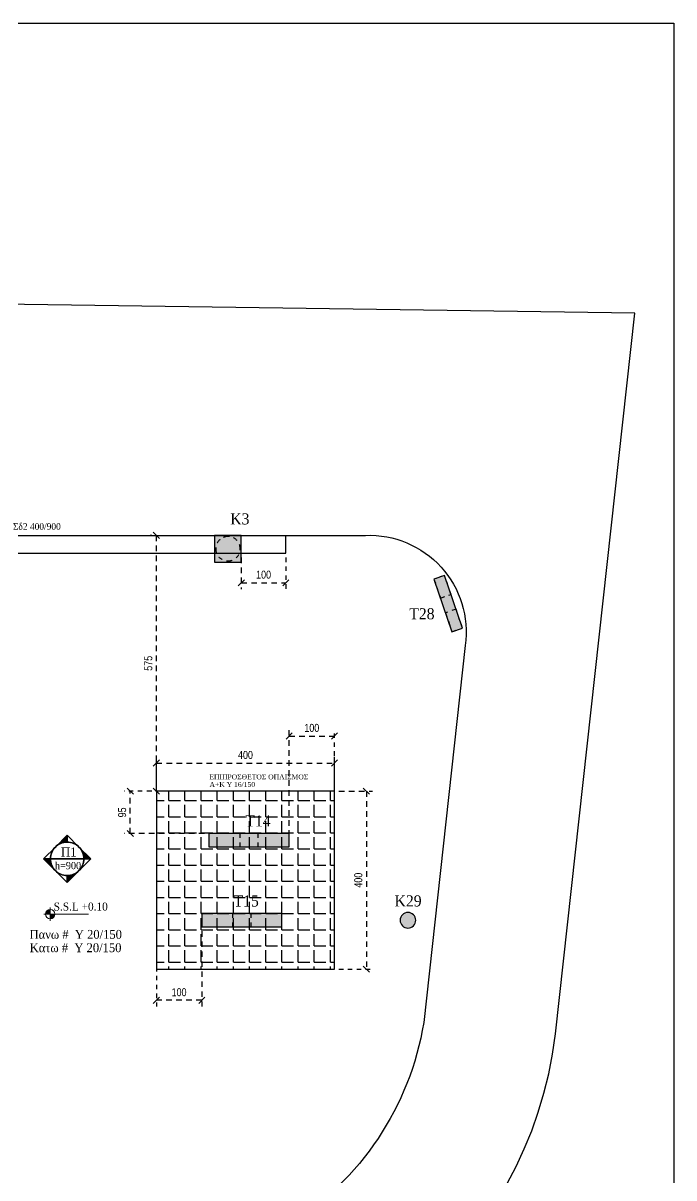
# Model space of a CAD drawing. Header units: millimetres. Extents: x -2171 to 1563, y -1758 to -1505.
# Drawn here: x -1455.5 to -1440.88, y -1670.72 to -1644.76 of the extents above; entities that cross this region are included whole.
import ezdxf

# ---------------------------------------------------------------- set-up
doc = ezdxf.new("R2010")
doc.units = ezdxf.units.MM
doc.header["$PDMODE"] = 32
for name, pattern in [('DASHED2', [0.375, 0.25, -0.125]), ('DOT', [0.025, 0, -0.025]), ('HIDDEN', [0.375, 0.25, -0.125]), ('HIDDEN2', [0.1875, 0.125, -0.0625])]:
    doc.linetypes.add(name, pattern=pattern)
doc.layers.get('Defpoints').update_dxf_attribs({"color": 6})
for name, color, linetype in [('-S_TEXT', 3, 'Continuous'), ('Col_Det_Fill', 7, 'Continuous'), ('Fill_Col', 7, 'Continuous'), ('Geo_Col', 7, 'Continuous'), ('Geo_Lines', 7, 'Continuous'), ('Text_Beam', 7, 'Continuous'), ('Text_Beam_3', 7, 'Continuous'), ('Text_Col', 7, 'Continuous'), ('Text_Col_-1', 7, 'Continuous'), ('Text_Reinf_Slab', 7, 'Continuous'), ('Text_Reinf_Slab_Foundation', 7, 'Continuous'), ('Text_Slab', 7, 'Continuous')]:
    doc.layers.add(name, color=color, linetype=linetype)
doc.layers.add('LEVEL PROPOSAL', color=242, linetype='Continuous', lineweight=0)
doc.styles.add('1-100', font='arial.ttf', dxfattribs={"width": 0.8})
doc.styles.add('S1TmsNwRmn1088_b_934_161', font='times.ttf', dxfattribs={"width": 0.933629, "height": 0.10875})
doc.styles.add('S1TmsNwRmn11_b_934_161', font='times.ttf', dxfattribs={"width": 0.933629, "height": 0.001087})
doc.styles.add('S1TmsNwRmn1359_b_934_161', font='times.ttf', dxfattribs={"width": 0.933629, "height": 0.135937})
doc.dimstyles.new('Copy of 1-100', dxfattribs={"dimtxt": 0.18, "dimasz": 0.14, "dimexe": 0.14, "dimexo": 0.1, "dimgap": 0.09, "dimtad": 1, "dimdec": 0, "dimlfac": 100, "dimrnd": 5, "dimzin": 5, "dimdsep": 46, "dimtxsty": '1-100', "dimblk": 'OBLIQUE', "dimcen": 0.09, "dimclrd": 1, "dimclre": 1, "dimclrt": 2, "dimadec": 0, "dimazin": 0, "dimtfac": 1, "dimtdec": 0, "dimtix": 1, "dimtmove": 2, "dimatfit": 3, "dimfxl": 5, "dimfxlon": 1, "dimtolj": 1, "dimtzin": 5, "dimarcsym": 0})

# ---------------------------------------------------------------- blocks, each defined once
blk = doc.blocks.new('Label_Υπόγειο 1-RC_XSN2633_3240')
at = {"layer": 'Text_Slab'}
for points in [[(-0.177, 0.177, -0.198912), (0, 0.25), (0, 0.354)], [(0.177, 0.177, -0.198912), (0.25, 0), (0.354, 0)], [(-0.177, -0.177, -0.198912), (-0.25, 0), (-0.354, 0)], [(0.177, -0.177, -0.198912), (0, -0.25), (0, -0.354)]]:
    blk.add_hatch(color=174, dxfattribs=at).paths.add_polyline_path(points)
at = {"layer": 'Text_Slab', "color": 174}
for points in [[(-0.177, 0.177, -0.198912), (0, 0.25), (0, 0.354)], [(0, 0.25, -0.198912), (0.177, 0.177), (0, 0.354)], [(-0.25, 0, -0.198912), (-0.177, 0.177), (-0.354, 0)], [(-0.25, 0, 0.414214), (0, -0.25, 0.414214), (0.25, 0, 0.414214), (0, 0.25, 0.414214)], [(0.177, 0.177, -0.198912), (0.25, 0), (0.354, 0)], [(-0.177, -0.177, -0.198912), (-0.25, 0), (-0.354, 0)], [(0.25, 0, -0.198912), (0.177, -0.177), (0.354, 0)], [(0, -0.25, -0.198912), (-0.177, -0.177), (0, -0.354)], [(0.177, -0.177, -0.198912), (0, -0.25), (0, -0.354)]]:
    blk.add_lwpolyline(points, format="xyb", close=True, dxfattribs=at)
blk.add_lwpolyline([(0.25, 0), (-0.25, 0)], close=True, dxfattribs=at)
blk = doc.blocks.new('Level Proposal')
at = {"layer": 'LEVEL PROPOSAL'}
for points in [[(0, 0.15, 0.414214), (-0.15, 0), (0, 0)], [(0.15, 0), (0, 0), (0, -0.15, 0.414214)]]:
    blk.add_hatch(color=256, dxfattribs=at).paths.add_polyline_path(points)
for p, q in [((-0.21, 0), (1.23, 0)), ((0, 0.21), (0, -0.21))]:
    blk.add_line(p, q, dxfattribs=at)
blk.add_circle((0, 0), 0.15, dxfattribs=at)
blk = doc.blocks.new('_Oblique')
at = {"color": 0, "linetype": 'ByBlock', "lineweight": -2}
blk.add_line((-0.5, -0.5), (0.5, 0.5), dxfattribs=at)
blk = doc.blocks.new('*D2151')
at = {"layer": 'Col_Det_Fill', "color": 1, "linetype": 'HIDDEN', "lineweight": -2, "ltscale": 0.5, "transparency": 16777216}
blk.add_line((-1452.505, -1661.931), (-1452.505, -1661.259), dxfattribs=at)
at = {"layer": 'Col_Det_Fill', "color": 1, "linetype": 'HIDDEN2', "lineweight": -2, "ltscale": 0.5, "transparency": 16777216}
blk.add_line((-1448.505, -1661.931), (-1448.505, -1661.259), dxfattribs=at)
at = {"layer": 'Col_Det_Fill', "color": 1, "linetype": 'DASHED2', "lineweight": -2, "ltscale": 0.5, "transparency": 16777216}
blk.add_line((-1452.505, -1661.399), (-1448.505, -1661.399), dxfattribs=at)
at = {"layer": 'Defpoints', "color": 0, "ltscale": 0.5, "transparency": 16777216}
for p in [(-1448.505, -1661.399), (-1452.505, -1662.031), (-1448.505, -1662.031)]:
    blk.add_point(p, dxfattribs=at)
at = {"layer": 'Col_Det_Fill', "color": 1, "lineweight": -2, "ltscale": 0.5, "transparency": 16777216, "xscale": 0.14, "yscale": 0.14, "zscale": 0.14, "rotation": 180}
blk.add_blockref('_Oblique', (-1452.505, -1661.399), dxfattribs=at)
at = {"layer": 'Col_Det_Fill', "color": 1, "lineweight": -2, "ltscale": 0.5, "transparency": 16777216, "xscale": 0.14, "yscale": 0.14, "zscale": 0.14}
blk.add_blockref('_Oblique', (-1448.505, -1661.399), dxfattribs=at)
at = {"layer": 'Col_Det_Fill', "color": 2, "ltscale": 0.5, "transparency": 16777216, "insert": (-1450.505, -1661.217), "char_height": 0.18, "attachment_point": 5, "style": '1-100'}
blk.add_mtext('\\A1;400', dxfattribs=at)
blk = doc.blocks.new('*D2152')
at = {"layer": 'Col_Det_Fill', "color": 1, "linetype": 'HIDDEN', "lineweight": -2, "ltscale": 0.5, "transparency": 16777216}
blk.add_line((-1448.405, -1662.031), (-1447.648, -1662.031), dxfattribs=at)
at = {"layer": 'Col_Det_Fill', "color": 1, "linetype": 'DASHED2', "lineweight": -2, "ltscale": 0.5, "transparency": 16777216}
blk.add_line((-1447.788, -1662.031), (-1447.788, -1666.031), dxfattribs=at)
at = {"layer": 'Col_Det_Fill', "color": 1, "linetype": 'HIDDEN2', "lineweight": -2, "ltscale": 0.5, "transparency": 16777216}
blk.add_line((-1448.405, -1666.031), (-1447.648, -1666.031), dxfattribs=at)
at = {"layer": 'Defpoints', "color": 0, "ltscale": 0.5, "transparency": 16777216}
for p in [(-1448.505, -1662.031), (-1448.505, -1666.031), (-1447.788, -1666.031)]:
    blk.add_point(p, dxfattribs=at)
at = {"layer": 'Col_Det_Fill', "color": 1, "lineweight": -2, "ltscale": 0.5, "transparency": 16777216, "xscale": 0.14, "yscale": 0.14, "zscale": 0.14}
for p, rotation in [((-1447.788, -1662.031), 90), ((-1447.788, -1666.031), 270)]:
    blk.add_blockref('_Oblique', p, dxfattribs=dict(at, rotation=rotation))
at = {"layer": 'Col_Det_Fill', "color": 2, "ltscale": 0.5, "transparency": 16777216, "insert": (-1447.97, -1664.031), "char_height": 0.18, "attachment_point": 5, "rotation": 90, "style": '1-100'}
blk.add_mtext('\\A1;400', dxfattribs=at)
blk = doc.blocks.new('*D2153')
at = {"layer": 'Col_Det_Fill', "color": 1, "linetype": 'HIDDEN2', "lineweight": -2, "ltscale": 0.5, "transparency": 16777216}
blk.add_line((-1452.605, -1656.279), (-1452.645, -1656.279), dxfattribs=at)
at = {"layer": 'Col_Det_Fill', "color": 1, "linetype": 'DASHED2', "lineweight": -2, "ltscale": 0.5, "transparency": 16777216}
blk.add_line((-1452.505, -1662.031), (-1452.505, -1656.279), dxfattribs=at)
at = {"layer": 'Col_Det_Fill', "color": 1, "linetype": 'HIDDEN', "lineweight": -2, "ltscale": 0.5, "transparency": 16777216}
blk.add_line((-1452.605, -1662.031), (-1452.645, -1662.031), dxfattribs=at)
at = {"layer": 'Defpoints', "color": 0, "ltscale": 0.5, "transparency": 16777216}
for p in [(-1452.505, -1656.279), (-1452.505, -1656.279), (-1452.505, -1662.031)]:
    blk.add_point(p, dxfattribs=at)
at = {"layer": 'Col_Det_Fill', "color": 1, "lineweight": -2, "ltscale": 0.5, "transparency": 16777216, "xscale": 0.14, "yscale": 0.14, "zscale": 0.14}
for p, rotation in [((-1452.505, -1656.279), 90), ((-1452.505, -1662.031), 270)]:
    blk.add_blockref('_Oblique', p, dxfattribs=dict(at, rotation=rotation))
at = {"layer": 'Col_Det_Fill', "color": 2, "ltscale": 0.5, "transparency": 16777216, "insert": (-1452.687, -1659.155), "char_height": 0.18, "attachment_point": 5, "rotation": 90, "style": '1-100'}
blk.add_mtext('\\A1;575', dxfattribs=at)
blk = doc.blocks.new('*D2154')
at = {"layer": 'Col_Det_Fill', "color": 1, "linetype": 'HIDDEN2', "lineweight": -2, "ltscale": 0.5, "transparency": 16777216}
blk.add_line((-1452.505, -1665.181), (-1452.505, -1666.872), dxfattribs=at)
at = {"layer": 'Col_Det_Fill', "color": 1, "linetype": 'HIDDEN', "lineweight": -2, "ltscale": 0.5, "transparency": 16777216}
blk.add_line((-1451.486, -1665.181), (-1451.486, -1666.872), dxfattribs=at)
at = {"layer": 'Col_Det_Fill', "color": 1, "linetype": 'DASHED2', "lineweight": -2, "ltscale": 0.5, "transparency": 16777216}
blk.add_line((-1451.486, -1666.732), (-1452.505, -1666.732), dxfattribs=at)
at = {"layer": 'Defpoints', "color": 0, "ltscale": 0.5, "transparency": 16777216}
for p in [(-1452.505, -1665.081), (-1451.486, -1665.081), (-1452.505, -1666.732)]:
    blk.add_point(p, dxfattribs=at)
at = {"layer": 'Col_Det_Fill', "color": 1, "lineweight": -2, "ltscale": 0.5, "transparency": 16777216, "xscale": 0.14, "yscale": 0.14, "zscale": 0.14, "rotation": 180}
blk.add_blockref('_Oblique', (-1452.505, -1666.732), dxfattribs=at)
at = {"layer": 'Col_Det_Fill', "color": 1, "lineweight": -2, "ltscale": 0.5, "transparency": 16777216, "xscale": 0.14, "yscale": 0.14, "zscale": 0.14}
blk.add_blockref('_Oblique', (-1451.486, -1666.732), dxfattribs=at)
at = {"layer": 'Col_Det_Fill', "color": 2, "ltscale": 0.5, "transparency": 16777216, "insert": (-1451.996, -1666.551), "char_height": 0.18, "attachment_point": 5, "style": '1-100'}
blk.add_mtext('\\A1;100', dxfattribs=at)
blk = doc.blocks.new('*D2155')
at = {"layer": 'Col_Det_Fill', "color": 1, "linetype": 'HIDDEN', "lineweight": -2, "ltscale": 0.5, "transparency": 16777216}
blk.add_line((-1449.524, -1663.032), (-1449.524, -1660.65), dxfattribs=at)
at = {"layer": 'Col_Det_Fill', "color": 1, "linetype": 'DASHED2', "lineweight": -2, "ltscale": 0.5, "transparency": 16777216}
blk.add_line((-1449.524, -1660.79), (-1448.505, -1660.79), dxfattribs=at)
at = {"layer": 'Col_Det_Fill', "color": 1, "linetype": 'HIDDEN2', "lineweight": -2, "ltscale": 0.5, "transparency": 16777216}
blk.add_line((-1448.505, -1663.032), (-1448.505, -1660.65), dxfattribs=at)
at = {"layer": 'Defpoints', "color": 0, "ltscale": 0.5, "transparency": 16777216}
for p in [(-1448.505, -1660.79), (-1449.524, -1663.132), (-1448.505, -1663.132)]:
    blk.add_point(p, dxfattribs=at)
at = {"layer": 'Col_Det_Fill', "color": 1, "lineweight": -2, "ltscale": 0.5, "transparency": 16777216, "xscale": 0.14, "yscale": 0.14, "zscale": 0.14, "rotation": 180}
blk.add_blockref('_Oblique', (-1449.524, -1660.79), dxfattribs=at)
at = {"layer": 'Col_Det_Fill', "color": 1, "lineweight": -2, "ltscale": 0.5, "transparency": 16777216, "xscale": 0.14, "yscale": 0.14, "zscale": 0.14}
blk.add_blockref('_Oblique', (-1448.505, -1660.79), dxfattribs=at)
at = {"layer": 'Col_Det_Fill', "color": 2, "ltscale": 0.5, "transparency": 16777216, "insert": (-1449.015, -1660.608), "char_height": 0.18, "attachment_point": 5, "style": '1-100'}
blk.add_mtext('\\A1;100', dxfattribs=at)
blk = doc.blocks.new('*D2156')
at = {"layer": 'Col_Det_Fill', "color": 1, "linetype": 'HIDDEN2', "lineweight": -2, "ltscale": 0.5, "transparency": 16777216}
blk.add_line((-1451.424, -1662.031), (-1453.233, -1662.031), dxfattribs=at)
at = {"layer": 'Col_Det_Fill', "color": 1, "linetype": 'DASHED2', "lineweight": -2, "ltscale": 0.5, "transparency": 16777216}
blk.add_line((-1453.093, -1662.982), (-1453.093, -1662.031), dxfattribs=at)
at = {"layer": 'Col_Det_Fill', "color": 1, "linetype": 'HIDDEN', "lineweight": -2, "ltscale": 0.5, "transparency": 16777216}
blk.add_line((-1451.424, -1662.982), (-1453.233, -1662.982), dxfattribs=at)
at = {"layer": 'Defpoints', "color": 0, "ltscale": 0.5, "transparency": 16777216}
for p in [(-1453.093, -1662.031), (-1451.324, -1662.031), (-1451.324, -1662.982)]:
    blk.add_point(p, dxfattribs=at)
at = {"layer": 'Col_Det_Fill', "color": 1, "lineweight": -2, "ltscale": 0.5, "transparency": 16777216, "xscale": 0.14, "yscale": 0.14, "zscale": 0.14}
for p, rotation in [((-1453.093, -1662.031), 90), ((-1453.093, -1662.982), 270)]:
    blk.add_blockref('_Oblique', p, dxfattribs=dict(at, rotation=rotation))
at = {"layer": 'Col_Det_Fill', "color": 2, "ltscale": 0.5, "transparency": 16777216, "insert": (-1453.275, -1662.507), "char_height": 0.18, "attachment_point": 5, "rotation": 90, "style": '1-100'}
blk.add_mtext('\\A1;95', dxfattribs=at)
blk = doc.blocks.new('*D2158')
at = {"layer": 'Col_Det_Fill', "color": 1, "linetype": 'HIDDEN', "lineweight": -2, "ltscale": 0.5, "transparency": 16777216}
blk.add_line((-1450.598, -1656.779), (-1450.598, -1657.485), dxfattribs=at)
at = {"layer": 'Col_Det_Fill', "color": 1, "linetype": 'HIDDEN2', "lineweight": -2, "ltscale": 0.5, "transparency": 16777216}
blk.add_line((-1449.598, -1656.779), (-1449.598, -1657.485), dxfattribs=at)
at = {"layer": 'Col_Det_Fill', "color": 1, "linetype": 'DASHED2', "lineweight": -2, "ltscale": 0.5, "transparency": 16777216}
blk.add_line((-1450.598, -1657.345), (-1449.598, -1657.345), dxfattribs=at)
at = {"layer": 'Defpoints', "color": 0, "ltscale": 0.5, "transparency": 16777216}
for p in [(-1450.598, -1656.679), (-1449.598, -1656.679), (-1449.598, -1657.345)]:
    blk.add_point(p, dxfattribs=at)
at = {"layer": 'Col_Det_Fill', "color": 1, "lineweight": -2, "ltscale": 0.5, "transparency": 16777216, "xscale": 0.14, "yscale": 0.14, "zscale": 0.14, "rotation": 180}
blk.add_blockref('_Oblique', (-1450.598, -1657.345), dxfattribs=at)
at = {"layer": 'Col_Det_Fill', "color": 1, "lineweight": -2, "ltscale": 0.5, "transparency": 16777216, "xscale": 0.14, "yscale": 0.14, "zscale": 0.14}
blk.add_blockref('_Oblique', (-1449.598, -1657.345), dxfattribs=at)
at = {"layer": 'Col_Det_Fill', "color": 2, "ltscale": 0.5, "transparency": 16777216, "insert": (-1450.098, -1657.163), "char_height": 0.18, "attachment_point": 5, "style": '1-100'}
blk.add_mtext('\\A1;100', dxfattribs=at)

msp = doc.modelspace()

# ---------------------------------------------------------------- hatches: boundary and pattern name
at = {"layer": 'Fill_Col', "ltscale": 0.5, "transparency": 33554572}
h = msp.add_hatch(color=252, dxfattribs=at)
h.dxf.hatch_style = 1
h.paths.add_polyline_path([(-1451.1979, -1656.88), (-1450.5979, -1656.88), (-1450.5979, -1656.28), (-1451.1979, -1656.28)])
h = msp.add_hatch(color=252, dxfattribs=at)
h.dxf.hatch_style = 1
h.paths.add_polyline_path([(-1445.6293, -1658.3643), (-1446.0335, -1657.1815), (-1446.2701, -1657.2623), (-1445.8658, -1658.4451)])
h = msp.add_hatch(color=252, dxfattribs=at)
h.dxf.hatch_style = 1
h.paths.add_polyline_path([(-1451.3245, -1663.2817), (-1449.5245, -1663.2817), (-1449.5245, -1662.9817), (-1451.3245, -1662.9817)])
h = msp.add_hatch(color=252, dxfattribs=at)
h.dxf.hatch_style = 1
h.paths.add_polyline_path([(-1451.4863, -1665.0812), (-1449.6863, -1665.0812), (-1449.6863, -1664.7812), (-1451.4863, -1664.7812)])
h = msp.add_hatch(color=252, dxfattribs=at)
h.dxf.hatch_style = 1
edge = h.paths.add_edge_path()
edge.add_arc((-1446.8556, -1664.9313), 0.175, 0, 90)
edge.add_arc((-1446.8556, -1664.9313), 0.175, 90, 180)
edge.add_arc((-1446.8556, -1664.9313), 0.175, 180, 270)
edge.add_arc((-1446.8556, -1664.9313), 0.175, 270, 360)
at = {"layer": 'Text_Col', "linetype": 'Continuous', "ltscale": 0.5}
h = msp.add_hatch(dxfattribs=at)
h.set_pattern_fill('ANGLE', color=256, scale=0.052)
h.set_pattern_definition([(0, (-118296.4722, 209177.88918), (0, 0.36322), [0.26416, -0.09906]), (90, (-118296.4722, 209177.88918), (-0.36322, 0), [0.26416, -0.09906])])
h.paths.add_polyline_path([(-1452.5054, -1666.0314), (-1448.5054, -1666.0314), (-1448.5054, -1662.0314), (-1452.5054, -1662.0314)])

# ---------------------------------------------------------------- linework, layer by layer
at = {"layer": '-S_TEXT', "ltscale": 5}
msp.add_lwpolyline([(-1499.0289, -1644.7617), (-1440.8814, -1644.7617), (-1440.8814, -1684.8064), (-1499.0289, -1684.8064)], close=True, dxfattribs=at)
at = {"layer": 'Col_Det_Fill', "color": 94, "ltscale": 0.5}
for p, q in [((-1462.6872, -1656.2792), (-1450.5979, -1656.2792)), ((-1449.5979, -1656.6795), (-1449.5979, -1656.2792)), ((-1462.6872, -1656.6792), (-1449.5979, -1656.6795))]:
    msp.add_line(p, q, dxfattribs=at)
msp.add_lwpolyline([(-1462.6872, -1658.0671), (-1462.6872, -1656.2792), (-1447.8086, -1656.2792, -0.4672182), (-1445.5674, -1658.7528), (-1446.5012, -1667.2341, -0.2172258), (-1449.5418, -1671.7824), (-1462.8374, -1671.7826), (-1462.8373, -1671.7825), (-1462.8373, -1669.8671), (-1471.4861, -1669.8671), (-1471.4869, -1663.1706), (-1462.3874, -1663.1705), (-1462.3875, -1658.0671)], format="xyb", close=True, dxfattribs=at)
msp.add_lwpolyline([(-1452.5054, -1666.0314), (-1448.5054, -1666.0314), (-1448.5054, -1662.0314), (-1452.5054, -1662.0314)], close=True, dxfattribs=at)
at = {"layer": 'Geo_Col', "color": 94}
for points in [[(-1451.1979, -1656.88), (-1450.5979, -1656.88), (-1450.5979, -1656.28), (-1451.1979, -1656.28)], [(-1445.6293, -1658.3643), (-1446.0335, -1657.1815), (-1446.2701, -1657.2623), (-1445.8658, -1658.4451)], [(-1451.3245, -1663.2817), (-1449.5245, -1663.2817), (-1449.5245, -1662.9817), (-1451.3245, -1662.9817)], [(-1451.4863, -1665.0812), (-1449.6863, -1665.0812), (-1449.6863, -1664.7812), (-1451.4863, -1664.7812)]]:
    msp.add_lwpolyline(points, close=True, dxfattribs=at)
at = {"layer": 'Geo_Col', "color": 94, "linetype": 'HIDDEN2', "ltscale": 0.5}
msp.add_lwpolyline([(-1450.6229, -1656.58, 0.4142136), (-1450.8979, -1656.305, 0.4142136), (-1451.1729, -1656.58, 0.4142136), (-1450.8979, -1656.855, 0.4142136)], format="xyb", close=True, dxfattribs=at)
at = {"layer": 'Geo_Col', "color": 94, "linetype": 'DOT'}
for points in [[(-1446.2701, -1657.2623), (-1446.1246, -1657.6881), (-1445.888, -1657.6073), (-1446.0335, -1657.1815)], [(-1445.6293, -1658.3643), (-1445.7748, -1657.9385), (-1446.0114, -1658.0193), (-1445.8658, -1658.4451)], [(-1451.3245, -1663.2817), (-1450.6245, -1663.2817), (-1450.6245, -1662.9817), (-1451.3245, -1662.9817)], [(-1449.5245, -1662.9817), (-1450.2245, -1662.9817), (-1450.2245, -1663.2817), (-1449.5245, -1663.2817)], [(-1451.4863, -1665.0812), (-1450.7863, -1665.0812), (-1450.7863, -1664.7812), (-1451.4863, -1664.7812)], [(-1449.6863, -1664.7812), (-1450.3863, -1664.7812), (-1450.3863, -1665.0812), (-1449.6863, -1665.0812)]]:
    msp.add_lwpolyline(points, close=True, dxfattribs=at)
at = {"layer": 'Geo_Col', "color": 94}
msp.add_lwpolyline([(-1446.6806, -1664.9313, 0.4142136), (-1446.8556, -1664.7563, 0.4142136), (-1447.0306, -1664.9313, 0.4142136), (-1446.8556, -1665.1063, 0.4142136)], format="xyb", close=True, dxfattribs=at)
at = {"layer": 'Geo_Lines', "color": 94, "ltscale": 0.5}
msp.add_lwpolyline([(-1498.1304, -1653.0171), (-1499.0429, -1662.58, 0.4189744), (-1490.6609, -1672.5641), (-1453.3339, -1675.5154, 0.4025719), (-1443.5403, -1667.4892), (-1441.7588, -1651.2813), (-1467.6063, -1650.9172), (-1467.6304, -1653.0171)], format="xyb", close=True, dxfattribs=at)

# ---------------------------------------------------------------- block references
at = {"xscale": 1.5, "yscale": 1.5, "zscale": 1.5}
msp.add_blockref('Label_Υπόγειο 1-RC_XSN2633_3240', (-1454.5104, -1663.5519), dxfattribs=at)
at = {"layer": 'LEVEL PROPOSAL', "xscale": 0.7, "yscale": 0.7, "zscale": 0.7}
msp.add_blockref('Level Proposal', (-1454.8894, -1664.7948), dxfattribs=at)

# ---------------------------------------------------------------- texts
at = {"layer": 'Text_Beam', "color": 214, "style": 'S1TmsNwRmn1088_b_934_161', "width": 0.933629}
msp.add_text(' Σδ2 400/900', height=0.15, rotation=360, dxfattribs=at).set_placement((-1455.7812, -1656.1541))
at = {"layer": 'Text_Beam_3', "color": 3, "style": 'S1TmsNwRmn11_b_934_161', "width": 0.933629}
msp.add_text('S.S.L +0.10', height=0.18, dxfattribs=at).set_placement((-1454.813, -1664.7146))
at = {"layer": 'Text_Col_-1', "color": 200, "style": 'S1TmsNwRmn11_b_934_161', "width": 0.933629}
for s, p in [('K3', (-1450.8468, -1656.0327)), ('T28', (-1446.8256, -1658.1662)), ('T14', (-1450.5063, -1662.8237)), ('T15', (-1450.7734, -1664.6248)), ('K29', (-1447.156, -1664.6216))]:
    msp.add_text(s, height=0.25, dxfattribs=at).set_placement(p)
at = {"layer": 'Text_Reinf_Slab', "color": 7, "style": 'S1TmsNwRmn1088_b_934_161', "width": 0.933629}
for s, p in [('ΕΠΙΠΡΟΣΘΕΤΟΣ ΟΠΛΙΣΜΟΣ', (-1451.3166, -1661.7628)), ('A+K Y 16/150', (-1451.313, -1661.9328))]:
    msp.add_text(s, height=0.10875, dxfattribs=at).set_placement(p)
at = {"layer": 'Text_Reinf_Slab_Foundation', "color": 7, "style": 'S1TmsNwRmn11_b_934_161', "width": 0.933629}
for s, p in [('Πανω #  Y 20/150', (-1455.355, -1665.3493)), ('Κατω #  Y 20/150', (-1455.3513, -1665.6497))]:
    msp.add_text(s, height=0.2, dxfattribs=at).set_placement(p)
at = {"layer": 'Text_Slab', "color": 174, "style": 'S1TmsNwRmn1359_b_934_161', "width": 0.933629}
msp.add_text('   Π1', height=0.20391, dxfattribs=at).set_placement((-1454.8649, -1663.4994))
at = {"layer": 'Text_Slab', "color": 5, "style": 'S1TmsNwRmn1088_b_934_161', "width": 0.933629}
msp.add_text('h=900', height=0.16312, dxfattribs=at).set_placement((-1454.7857, -1663.7844))

# ---------------------------------------------------------------- dimensions: what is measured, and where the dimension line sits
at = {"layer": 'Col_Det_Fill', "color": 252, "ltscale": 0.5}
for base, p1, p2, picture, middle in [((-1452.5054, -1656.2792), (-1452.5054, -1662.0314), (-1452.5054, -1656.2792), '*D2153', (-1452.687, -1659.1553)), ((-1453.0928, -1662.0314), (-1451.3245, -1662.9817), (-1451.3245, -1662.0314), '*D2156', (-1453.2747, -1662.5065)), ((-1447.788, -1666.0314), (-1448.5054, -1662.0314), (-1448.5054, -1666.0314), '*D2152', (-1447.9699, -1664.0314))]:
    dim = msp.add_linear_dim(base=base, p1=p1, p2=p2, angle=90, dimstyle='Copy of 1-100', dxfattribs=at)
    dim.commit()
    dim.dimension.update_dxf_attribs({"geometry": picture, "text_midpoint": middle})
for base, p1, p2, picture, middle in [((-1449.5979, -1657.3452), (-1450.5979, -1656.6795), (-1449.5979, -1656.6795), '*D2158', (-1450.0979, -1657.1633)), ((-1448.5054, -1660.7895), (-1449.5245, -1663.1317), (-1448.5054, -1663.1317), '*D2155', (-1449.015, -1660.6076)), ((-1448.5054, -1661.3993), (-1452.5054, -1662.0314), (-1448.5054, -1662.0314), '*D2151', (-1450.5054, -1661.2174)), ((-1452.5054, -1666.7325), (-1451.4863, -1665.0812), (-1452.5054, -1665.0812), '*D2154', (-1451.9959, -1666.5506))]:
    dim = msp.add_linear_dim(base=base, p1=p1, p2=p2, dimstyle='Copy of 1-100', dxfattribs=at)
    dim.commit()
    dim.dimension.update_dxf_attribs({"geometry": picture, "text_midpoint": middle})

doc.saveas('drawing.dxf')
